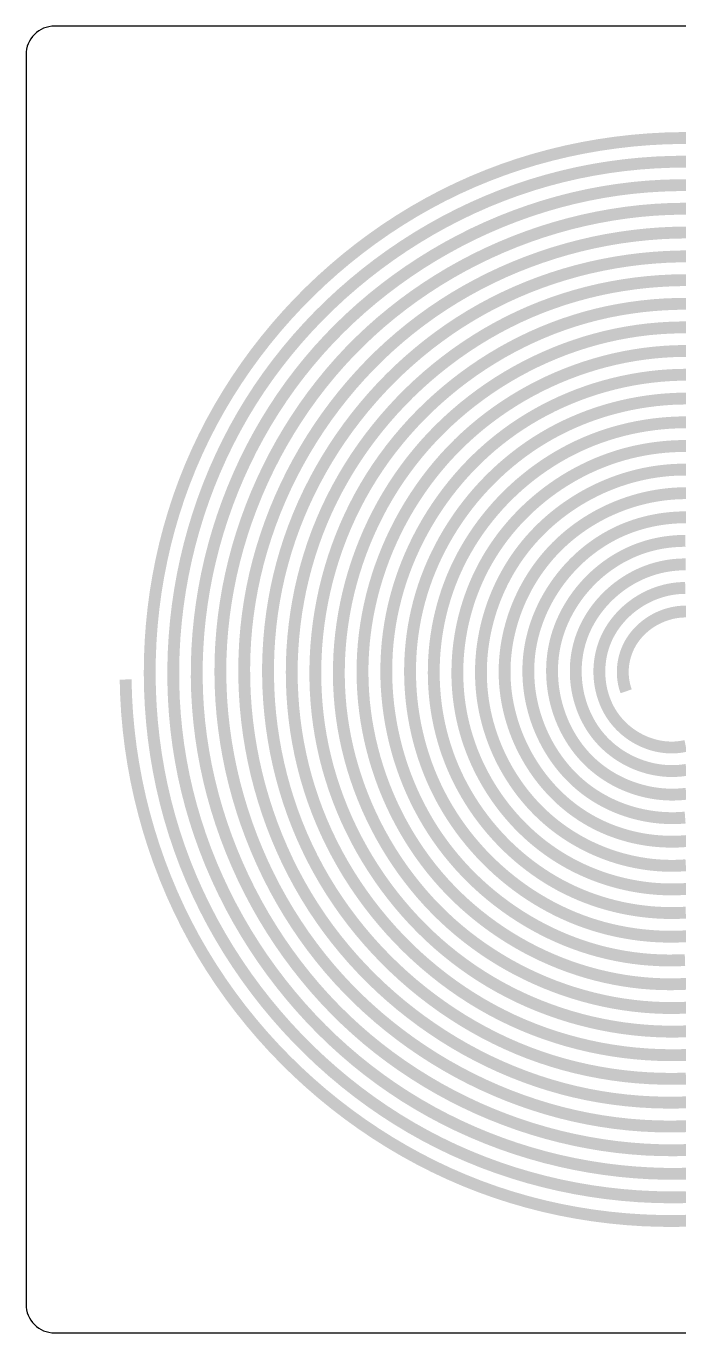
# Model space of a CAD drawing. Header units: inches. Extents: x 22.63 to 24.18, y 16.06 to 16.61.
# Drawn here: x 23.629 to 23.904, y 16.06 to 16.611 of the extents above; entities that cross this region are included whole.
import ezdxf

# ---------------------------------------------------------------- set-up
doc = ezdxf.new("R2010")
doc.units = ezdxf.units.IN
doc.header["$MEASUREMENT"] = 0

msp = doc.modelspace()

# ---------------------------------------------------------------- linework, layer by layer
msp.add_lwpolyline([(23.64059, 16.05981), (24.16759, 16.05981, 0.414214), (24.17959, 16.07181), (24.17959, 16.59881, 0.414214), (24.16759, 16.61081), (23.64059, 16.61081, 0.414214), (23.62859, 16.59881), (23.62859, 16.07181, 0.414214)], format="xyb", close=True)
at = {"const_width": 0.005}
for points in [[(23.91243, 16.56359), (23.90541, 16.56363), (23.89841, 16.56347), (23.89141, 16.56309), (23.88443, 16.56251), (23.87747, 16.56171), (23.87055, 16.56071), (23.86366, 16.5595), (23.85681, 16.55808), (23.85002, 16.55645), (23.84328, 16.55462), (23.8366, 16.55258), (23.83, 16.55033), (23.82347, 16.54787), (23.81702, 16.54521), (23.81067, 16.54235), (23.80441, 16.53929), (23.79826, 16.53603), (23.79221, 16.53259), (23.78628, 16.52896), (23.78046, 16.52516), (23.77476, 16.52117), (23.76919, 16.51702), (23.76375, 16.51271), (23.75844, 16.50823), (23.75327, 16.5036), (23.74824, 16.49882), (23.74336, 16.49389), (23.73864, 16.48882), (23.73407, 16.48361), (23.72966, 16.47827), (23.72541, 16.4728), (23.72134, 16.46721), (23.71744, 16.46149), (23.71372, 16.45567), (23.71018, 16.44973), (23.70683, 16.4437), (23.70368, 16.43756), (23.70072, 16.43132), (23.69796, 16.425), (23.6954, 16.41859), (23.69305, 16.41212), (23.69091, 16.40557), (23.68897, 16.39897), (23.68723, 16.39231), (23.68571, 16.3856), (23.68438, 16.37886), (23.68326, 16.37208), (23.68235, 16.36527), (23.68164, 16.35843), (23.68114, 16.35159), (23.68085, 16.34473), (23.68076, 16.33787), (23.68087, 16.33101), (23.68119, 16.32417), (23.68172, 16.31733), (23.68245, 16.31053), (23.68339, 16.30375), (23.68454, 16.297), (23.68589, 16.2903), (23.68745, 16.28365), (23.68921, 16.27705), (23.69118, 16.27051), (23.69336, 16.26404), (23.69574, 16.25764), (23.69832, 16.25133), (23.7011, 16.24511), (23.70407, 16.23898), (23.70722, 16.23294), (23.71056, 16.22701), (23.71407, 16.22119), (23.71776, 16.21548), (23.72162, 16.20988), (23.72565, 16.2044), (23.72983, 16.19905), (23.73418, 16.19383), (23.73867, 16.18874), (23.74332, 16.1838), (23.74811, 16.17899), (23.75304, 16.17434), (23.7581, 16.16984), (23.7633, 16.16549), (23.76862, 16.16131), (23.77406, 16.1573), (23.77963, 16.15346), (23.78531, 16.14979), (23.7911, 16.14631), (23.79699, 16.14301), (23.80299, 16.1399), (23.80907, 16.13698), (23.81524, 16.13427), (23.82149, 16.13174), (23.82782, 16.12942), (23.8342, 16.12729), (23.84065, 16.12536), (23.84715, 16.12363), (23.8537, 16.12209), (23.86029, 16.12076), (23.86692, 16.11962), (23.87357, 16.11868), (23.88025, 16.11795), (23.88694, 16.11741), (23.89364, 16.11708), (23.90035, 16.11694), (23.90705, 16.11701)], [(23.90784, 16.55367), (23.90114, 16.5536), (23.89444, 16.55333), (23.88776, 16.55286), (23.8811, 16.55218), (23.87447, 16.5513), (23.86787, 16.55021), (23.86131, 16.54892), (23.8548, 16.54742), (23.84834, 16.54572), (23.84194, 16.54382), (23.83561, 16.54171), (23.82935, 16.5394), (23.82317, 16.53691), (23.81708, 16.53422), (23.81107, 16.53135), (23.80516, 16.5283), (23.79934, 16.52507), (23.79362, 16.52167), (23.78801, 16.51809), (23.78252, 16.51436), (23.77714, 16.51046), (23.77188, 16.5064), (23.76675, 16.50219), (23.76174, 16.49783), (23.75688, 16.49332), (23.75215, 16.48867), (23.74758, 16.48388), (23.74315, 16.47896), (23.73887, 16.4739), (23.73476, 16.46872), (23.73081, 16.46342), (23.72703, 16.458), (23.72342, 16.45246), (23.72, 16.44681), (23.71676, 16.44106), (23.7137, 16.43522), (23.71083, 16.42928), (23.70815, 16.42326), (23.70565, 16.41717), (23.70335, 16.411), (23.70123, 16.40477), (23.69931, 16.39847), (23.69757, 16.39213), (23.69603, 16.38574), (23.69468, 16.3793), (23.69353, 16.37284), (23.69257, 16.36634), (23.69181, 16.35982), (23.69124, 16.35328), (23.69087, 16.34674), (23.6907, 16.34019), (23.69073, 16.33364), (23.69095, 16.32709), (23.69138, 16.32056), (23.69201, 16.31405), (23.69284, 16.30757), (23.69388, 16.30112), (23.69511, 16.2947), (23.69656, 16.28833), (23.6982, 16.28201), (23.70004, 16.27576), (23.70207, 16.26957), (23.70429, 16.26344), (23.7067, 16.25739), (23.7093, 16.25142), (23.71207, 16.24553), (23.71501, 16.23974), (23.71813, 16.23403), (23.72142, 16.22842), (23.72488, 16.22292), (23.72849, 16.21752), (23.73227, 16.21224), (23.7362, 16.20708), (23.74028, 16.20204), (23.74451, 16.19713), (23.74888, 16.19235), (23.7534, 16.1877), (23.75805, 16.1832), (23.76283, 16.17885), (23.76775, 16.17465), (23.77279, 16.17061), (23.77796, 16.16673), (23.78325, 16.16302), (23.78864, 16.15948), (23.79415, 16.15612), (23.79975, 16.15293), (23.80545, 16.14992), (23.81123, 16.14709), (23.8171, 16.14444), (23.82304, 16.14197), (23.82905, 16.13968), (23.83513, 16.13757), (23.84126, 16.13566), (23.84745, 16.13392), (23.85368, 16.13237), (23.85996, 16.13102), (23.86627, 16.12985), (23.87261, 16.12887), (23.87897, 16.12808), (23.88535, 16.12749), (23.89174, 16.12709), (23.89814, 16.12688), (23.90453, 16.12687), (23.91092, 16.12706)], [(23.91005, 16.54373), (23.90366, 16.54374), (23.89727, 16.54355), (23.89089, 16.54317), (23.88452, 16.54258), (23.87819, 16.54179), (23.87188, 16.5408), (23.86561, 16.53961), (23.85939, 16.53823), (23.85322, 16.53665), (23.8471, 16.53488), (23.84104, 16.53292), (23.83505, 16.53078), (23.82913, 16.52847), (23.82328, 16.52597), (23.81751, 16.5233), (23.81183, 16.52045), (23.80624, 16.51744), (23.80074, 16.51427), (23.79535, 16.51093), (23.79005, 16.50744), (23.78487, 16.50378), (23.77981, 16.49998), (23.77486, 16.49603), (23.77004, 16.49193), (23.76535, 16.48768), (23.76079, 16.4833), (23.75638, 16.47878), (23.75211, 16.47413), (23.74799, 16.46934), (23.74402, 16.46443), (23.74022, 16.4594), (23.73658, 16.45425), (23.73311, 16.449), (23.7298, 16.44364), (23.72666, 16.43818), (23.72369, 16.43264), (23.7209, 16.427), (23.71828, 16.42129), (23.71583, 16.4155), (23.71356, 16.40965), (23.71147, 16.40373), (23.70955, 16.39775), (23.70782, 16.39172), (23.70627, 16.38565), (23.7049, 16.37953), (23.70372, 16.37338), (23.70273, 16.3672), (23.70192, 16.36099), (23.7013, 16.35477), (23.70088, 16.34853), (23.70064, 16.34229), (23.70061, 16.33605), (23.70076, 16.32981), (23.70112, 16.32358), (23.70167, 16.31737), (23.70242, 16.31118), (23.70337, 16.30502), (23.7045, 16.2989), (23.70583, 16.29282), (23.70734, 16.28679), (23.70903, 16.28081), (23.71091, 16.27489), (23.71296, 16.26903), (23.71519, 16.26323), (23.71759, 16.25751), (23.72016, 16.25186), (23.7229, 16.2463), (23.7258, 16.24082), (23.72886, 16.23543), (23.73209, 16.23015), (23.73546, 16.22496), (23.739, 16.21988), (23.74268, 16.21492), (23.74651, 16.21007), (23.75048, 16.20534), (23.7546, 16.20075), (23.75886, 16.19628), (23.76325, 16.19195), (23.76778, 16.18777), (23.77243, 16.18373), (23.77721, 16.17985), (23.78211, 16.17612), (23.78711, 16.17255), (23.79223, 16.16914), (23.79744, 16.16589), (23.80274, 16.16279), (23.80814, 16.15987), (23.81362, 16.15711), (23.81918, 16.15451), (23.82481, 16.15209), (23.83051, 16.14984), (23.83627, 16.14775), (23.84209, 16.14585), (23.84796, 16.14412), (23.85388, 16.14257), (23.85984, 16.1412), (23.86583, 16.14001), (23.87186, 16.139), (23.8779, 16.13818), (23.88397, 16.13755), (23.89005, 16.1371), (23.89614, 16.13685), (23.90223, 16.13679), (23.90832, 16.13692)], [(23.91205, 16.53377), (23.90596, 16.53383), (23.89987, 16.53369), (23.89379, 16.53337), (23.88773, 16.53285), (23.88169, 16.53214), (23.87569, 16.53124), (23.86971, 16.53016), (23.86378, 16.5289), (23.85788, 16.52746), (23.85204, 16.52584), (23.84625, 16.52405), (23.84052, 16.52208), (23.83485, 16.51994), (23.82925, 16.51764), (23.82373, 16.51517), (23.81828, 16.51254), (23.81292, 16.50974), (23.80765, 16.50679), (23.80247, 16.50368), (23.7974, 16.50041), (23.79242, 16.497), (23.78756, 16.49343), (23.78282, 16.48972), (23.77819, 16.48587), (23.77369, 16.48187), (23.76932, 16.47773), (23.76508, 16.47346), (23.76099, 16.46906), (23.75704, 16.46454), (23.75324, 16.45989), (23.74958, 16.45514), (23.74607, 16.45027), (23.74272, 16.4453), (23.73952, 16.44024), (23.73647, 16.43508), (23.73358, 16.42984), (23.73086, 16.42451), (23.72829, 16.4191), (23.72589, 16.41363), (23.72366, 16.40808), (23.72159, 16.40248), (23.71969, 16.39682), (23.71797, 16.39111), (23.71642, 16.38535), (23.71505, 16.37955), (23.71386, 16.37371), (23.71285, 16.36784), (23.71202, 16.36195), (23.71138, 16.35604), (23.71092, 16.35011), (23.71065, 16.34417), (23.71058, 16.33823), (23.71069, 16.3323), (23.71098, 16.32638), (23.71146, 16.32047), (23.71213, 16.31458), (23.71297, 16.30872), (23.71399, 16.30289), (23.71518, 16.29709), (23.71655, 16.29134), (23.7181, 16.28563), (23.71981, 16.27997), (23.72169, 16.27437), (23.72374, 16.26883), (23.72595, 16.26336), (23.72832, 16.25796), (23.73085, 16.25264), (23.73354, 16.2474), (23.73639, 16.24224), (23.73939, 16.23718), (23.74255, 16.23222), (23.74585, 16.22735), (23.7493, 16.2226), (23.7529, 16.21796), (23.75664, 16.21343), (23.76052, 16.20903), (23.76454, 16.20476), (23.76869, 16.20062), (23.77296, 16.19662), (23.77735, 16.19275), (23.78186, 16.18902), (23.78648, 16.18543), (23.7912, 16.18198), (23.79602, 16.17869), (23.80094, 16.17553), (23.80595, 16.17253), (23.81104, 16.16969), (23.81622, 16.16699), (23.82147, 16.16446), (23.82679, 16.16209), (23.83217, 16.15987), (23.83762, 16.15783), (23.84313, 16.15595), (23.84868, 16.15423), (23.85428, 16.15269), (23.85993, 16.15133), (23.86561, 16.15014), (23.87132, 16.14913), (23.87706, 16.1483), (23.88282, 16.14765), (23.88859, 16.14719), (23.89438, 16.14691), (23.90016, 16.14681), (23.90594, 16.1469), (23.91171, 16.14716)], [(23.90803, 16.5238), (23.90225, 16.52372), (23.89648, 16.52346), (23.89072, 16.52302), (23.88498, 16.5224), (23.87926, 16.52162), (23.87358, 16.52066), (23.86792, 16.51953), (23.86231, 16.51823), (23.85674, 16.51676), (23.85121, 16.51513), (23.84575, 16.51333), (23.84034, 16.51137), (23.83499, 16.50926), (23.82972, 16.50698), (23.82452, 16.50454), (23.8194, 16.50195), (23.81437, 16.49921), (23.80942, 16.49631), (23.80457, 16.49326), (23.79982, 16.49006), (23.79518, 16.48671), (23.79064, 16.48322), (23.78623, 16.47959), (23.78193, 16.47583), (23.77775, 16.47193), (23.77371, 16.46791), (23.76979, 16.46377), (23.766, 16.45951), (23.76234, 16.45514), (23.75882, 16.45067), (23.75543, 16.44609), (23.75219, 16.44141), (23.74909, 16.43664), (23.74614, 16.43178), (23.74333, 16.42684), (23.74067, 16.42182), (23.73817, 16.41672), (23.73583, 16.41156), (23.73364, 16.40633), (23.73162, 16.40103), (23.72976, 16.39568), (23.72806, 16.39028), (23.72653, 16.38484), (23.72518, 16.37935), (23.724, 16.37382), (23.723, 16.36826), (23.72217, 16.36267), (23.72152, 16.35707), (23.72105, 16.35145), (23.72076, 16.34583), (23.72064, 16.3402), (23.72069, 16.33457), (23.72092, 16.32895), (23.72131, 16.32334), (23.72188, 16.31774), (23.72261, 16.31217), (23.72351, 16.30663), (23.72457, 16.30112), (23.7258, 16.29564), (23.72719, 16.29021), (23.72875, 16.28482), (23.73046, 16.27949), (23.73233, 16.27421), (23.73436, 16.269), (23.73655, 16.26386), (23.73889, 16.25878), (23.74139, 16.25379), (23.74404, 16.24887), (23.74684, 16.24405), (23.74979, 16.23931), (23.75289, 16.23468), (23.75613, 16.23015), (23.75951, 16.22573), (23.76303, 16.22142), (23.76667, 16.21722), (23.77045, 16.21314), (23.77434, 16.20918), (23.77835, 16.20534), (23.78247, 16.20163), (23.7867, 16.19804), (23.79104, 16.19459), (23.79548, 16.19126), (23.80001, 16.18808), (23.80463, 16.18503), (23.80934, 16.18212), (23.81413, 16.17936), (23.819, 16.17675), (23.82394, 16.17428), (23.82895, 16.17197), (23.83403, 16.16982), (23.83917, 16.16782), (23.84436, 16.16598), (23.84961, 16.16431), (23.85491, 16.1628), (23.86024, 16.16147), (23.86562, 16.1603), (23.87102, 16.15931), (23.87645, 16.15849), (23.8819, 16.15784), (23.88737, 16.15735), (23.89284, 16.15704), (23.89831, 16.15689), (23.90379, 16.15691), (23.90926, 16.1571)], [(23.90987, 16.51372), (23.9044, 16.5137), (23.89893, 16.51351), (23.89347, 16.51316), (23.88802, 16.51265), (23.8826, 16.51197), (23.8772, 16.51113), (23.87183, 16.51013), (23.86649, 16.50897), (23.8612, 16.50765), (23.85595, 16.50617), (23.85076, 16.50454), (23.84562, 16.50275), (23.84053, 16.5008), (23.83552, 16.4987), (23.83057, 16.49644), (23.8257, 16.49404), (23.82091, 16.49148), (23.81621, 16.48877), (23.8116, 16.48591), (23.80708, 16.48291), (23.80267, 16.47978), (23.79835, 16.47651), (23.79415, 16.47311), (23.79005, 16.46958), (23.78606, 16.46594), (23.78218, 16.46217), (23.77843, 16.45829), (23.77479, 16.45431), (23.77127, 16.45021), (23.76789, 16.44602), (23.76463, 16.44173), (23.7615, 16.43734), (23.75851, 16.43286), (23.75565, 16.4283), (23.75294, 16.42366), (23.75037, 16.41894), (23.74795, 16.41415), (23.74567, 16.40929), (23.74355, 16.40436), (23.74159, 16.39938), (23.73978, 16.39433), (23.73814, 16.38924), (23.73666, 16.38409), (23.73534, 16.37891), (23.73419, 16.37369), (23.73321, 16.36844), (23.73238, 16.36317), (23.73172, 16.35787), (23.73123, 16.35256), (23.73089, 16.34724), (23.73072, 16.34192), (23.73071, 16.33659), (23.73086, 16.33127), (23.73116, 16.32596), (23.73163, 16.32066), (23.73225, 16.31539), (23.73304, 16.31013), (23.73397, 16.30491), (23.73507, 16.29972), (23.73632, 16.29457), (23.73773, 16.28946), (23.73929, 16.2844), (23.741, 16.27939), (23.74287, 16.27445), (23.74489, 16.26956), (23.74707, 16.26475), (23.74939, 16.26), (23.75186, 16.25534), (23.75448, 16.25076), (23.75724, 16.24627), (23.76013, 16.24188), (23.76316, 16.23757), (23.76632, 16.23336), (23.7696, 16.22926), (23.773, 16.22525), (23.77653, 16.22135), (23.78016, 16.21757), (23.78391, 16.21389), (23.78776, 16.21033), (23.79171, 16.20689), (23.79577, 16.20357), (23.79992, 16.20038), (23.80416, 16.19731), (23.80849, 16.19438), (23.8129, 16.19158), (23.8174, 16.18892), (23.82197, 16.1864), (23.82661, 16.18402), (23.83132, 16.18179), (23.8361, 16.17971), (23.84094, 16.17778), (23.84584, 16.17601), (23.85078, 16.1744), (23.85577, 16.17294), (23.8608, 16.17165), (23.86587, 16.17051), (23.87096, 16.16953), (23.87608, 16.1687), (23.88122, 16.16803), (23.88638, 16.16752), (23.89154, 16.16717), (23.89671, 16.16697), (23.90189, 16.16692), (23.90706, 16.16703)], [(23.91148, 16.50365), (23.9063, 16.5037), (23.90113, 16.50359), (23.89597, 16.50332), (23.89082, 16.5029), (23.8857, 16.50233), (23.88059, 16.5016), (23.87551, 16.50072), (23.87046, 16.49969), (23.86545, 16.4985), (23.86049, 16.49716), (23.85557, 16.49567), (23.8507, 16.49402), (23.84589, 16.49223), (23.84113, 16.49028), (23.83645, 16.48818), (23.83184, 16.48594), (23.82731, 16.48355), (23.82285, 16.48103), (23.81848, 16.47837), (23.8142, 16.47558), (23.81, 16.47267), (23.8059, 16.46962), (23.80189, 16.46646), (23.79798, 16.46318), (23.79417, 16.45978), (23.79047, 16.45628), (23.78688, 16.45266), (23.7834, 16.44894), (23.78004, 16.44513), (23.77679, 16.44121), (23.77366, 16.4372), (23.77066, 16.4331), (23.76779, 16.42892), (23.76505, 16.42465), (23.76245, 16.4203), (23.75998, 16.41587), (23.75765, 16.41137), (23.75547, 16.40681), (23.75344, 16.40217), (23.75155, 16.39748), (23.74982, 16.39274), (23.74824, 16.38794), (23.74681, 16.38311), (23.74553, 16.37823), (23.74439, 16.37332), (23.74342, 16.36838), (23.74259, 16.36342), (23.74191, 16.35843), (23.74138, 16.35343), (23.741, 16.34842), (23.74077, 16.3434), (23.7407, 16.33838), (23.74077, 16.33336), (23.741, 16.32835), (23.74137, 16.32335), (23.7419, 16.31837), (23.74257, 16.31342), (23.7434, 16.30848), (23.74438, 16.30358), (23.74551, 16.29872), (23.74679, 16.29389), (23.74822, 16.28911), (23.7498, 16.28438), (23.75153, 16.2797), (23.7534, 16.27509), (23.75542, 16.27054), (23.75758, 16.26606), (23.75987, 16.26166), (23.7623, 16.25732), (23.76485, 16.25307), (23.76754, 16.24889), (23.77035, 16.24481), (23.77327, 16.24081), (23.77632, 16.2369), (23.77948, 16.23309), (23.78275, 16.22937), (23.78613, 16.22576), (23.78961, 16.22225), (23.79319, 16.21885), (23.79688, 16.21557), (23.80066, 16.2124), (23.80453, 16.20934), (23.80849, 16.20641), (23.81253, 16.20361), (23.81666, 16.20093), (23.82087, 16.19839), (23.82515, 16.19598), (23.82951, 16.19371), (23.83393, 16.19158), (23.83842, 16.18959), (23.84296, 16.18775), (23.84755, 16.18605), (23.85219, 16.1845), (23.85688, 16.18308), (23.8616, 16.18182), (23.86635, 16.18069), (23.87114, 16.17971), (23.87595, 16.17888), (23.88078, 16.17819), (23.88563, 16.17765), (23.89048, 16.17725), (23.89535, 16.177), (23.90022, 16.17689), (23.90508, 16.17693), (23.90994, 16.17712)], [(23.90797, 16.49372), (23.90311, 16.49368), (23.89825, 16.49349), (23.89341, 16.49316), (23.88858, 16.49267), (23.88377, 16.49204), (23.87898, 16.49126), (23.87422, 16.49034), (23.8695, 16.48926), (23.86482, 16.48804), (23.86018, 16.48666), (23.85559, 16.48515), (23.85106, 16.48349), (23.84658, 16.48169), (23.84216, 16.47975), (23.83781, 16.47768), (23.83353, 16.47548), (23.82931, 16.47315), (23.82517, 16.47069), (23.82111, 16.46812), (23.81713, 16.46542), (23.81324, 16.46261), (23.80943, 16.45968), (23.80572, 16.45664), (23.8021, 16.45349), (23.79858, 16.45024), (23.79516, 16.44689), (23.79184, 16.44343), (23.78864, 16.43988), (23.78555, 16.43624), (23.78257, 16.4325), (23.77971, 16.42868), (23.77698, 16.42477), (23.77437, 16.42078), (23.77189, 16.41671), (23.76954, 16.41256), (23.76733, 16.40835), (23.76526, 16.40408), (23.76331, 16.39974), (23.76151, 16.39535), (23.75984, 16.39091), (23.75831, 16.38642), (23.75692, 16.38189), (23.75566, 16.37732), (23.75454, 16.37272), (23.75357, 16.36809), (23.75273, 16.36343), (23.75203, 16.35876), (23.75148, 16.35407), (23.75106, 16.34936), (23.75079, 16.34465), (23.75066, 16.33994), (23.75067, 16.33523), (23.75083, 16.33052), (23.75113, 16.32583), (23.75157, 16.32115), (23.75216, 16.31649), (23.7529, 16.31185), (23.75378, 16.30724), (23.75481, 16.30266), (23.75598, 16.29812), (23.7573, 16.29363), (23.75875, 16.28918), (23.76034, 16.28479), (23.76206, 16.28044), (23.76391, 16.27615), (23.7659, 16.27193), (23.768, 16.26777), (23.77024, 16.26367), (23.77259, 16.25965), (23.77506, 16.2557), (23.77765, 16.25183), (23.78035, 16.24804), (23.78316, 16.24434), (23.78608, 16.24072), (23.7891, 16.2372), (23.79223, 16.23377), (23.79546, 16.23045), (23.79878, 16.22722), (23.8022, 16.2241), (23.80572, 16.22109), (23.80932, 16.2182), (23.81301, 16.21542), (23.81679, 16.21276), (23.82065, 16.21022), (23.82458, 16.20781), (23.82858, 16.20553), (23.83265, 16.20337), (23.83678, 16.20134), (23.84096, 16.19944), (23.84521, 16.19767), (23.8495, 16.19604), (23.85383, 16.19453), (23.85821, 16.19315), (23.86262, 16.19191), (23.86707, 16.1908), (23.87155, 16.18983), (23.87605, 16.18899), (23.88057, 16.18828), (23.8851, 16.18772), (23.88965, 16.18729), (23.8942, 16.187), (23.89876, 16.18685), (23.90332, 16.18684), (23.90787, 16.18696)], [(23.90943, 16.48377), (23.90487, 16.48378), (23.90032, 16.48365), (23.89577, 16.48338), (23.89124, 16.48297), (23.88673, 16.48241), (23.88224, 16.48171), (23.87778, 16.48087), (23.87335, 16.47989), (23.86896, 16.47877), (23.8646, 16.47752), (23.8603, 16.47613), (23.85603, 16.47462), (23.85182, 16.47297), (23.84767, 16.4712), (23.84357, 16.46931), (23.83953, 16.46729), (23.83555, 16.46516), (23.83165, 16.46291), (23.82781, 16.46054), (23.82405, 16.45806), (23.82037, 16.45548), (23.81678, 16.45278), (23.81326, 16.44998), (23.80984, 16.44707), (23.80651, 16.44407), (23.80328, 16.44096), (23.80014, 16.43776), (23.79711, 16.43447), (23.79419, 16.43108), (23.79138, 16.4276), (23.78868, 16.42404), (23.7861, 16.4204), (23.78363, 16.41668), (23.78129, 16.41289), (23.77906, 16.40903), (23.77696, 16.4051), (23.77498, 16.40112), (23.77312, 16.39708), (23.77139, 16.39299), (23.76978, 16.38885), (23.7683, 16.38467), (23.76694, 16.38044), (23.76571, 16.37618), (23.76461, 16.37189), (23.76364, 16.36757), (23.76281, 16.36323), (23.7621, 16.35886), (23.76153, 16.35448), (23.76109, 16.35009), (23.76078, 16.34569), (23.76062, 16.34128), (23.76058, 16.33688), (23.76069, 16.33248), (23.76094, 16.32808), (23.76132, 16.3237), (23.76185, 16.31934), (23.76251, 16.315), (23.76331, 16.31069), (23.76424, 16.30641), (23.7653, 16.30216), (23.76649, 16.29795), (23.76781, 16.29378), (23.76925, 16.28965), (23.77082, 16.28557), (23.7725, 16.28154), (23.77431, 16.27757), (23.77623, 16.27366), (23.77827, 16.2698), (23.78042, 16.26602), (23.78268, 16.2623), (23.78505, 16.25865), (23.78753, 16.25508), (23.79012, 16.25159), (23.79281, 16.24819), (23.79559, 16.24486), (23.79848, 16.24163), (23.80147, 16.2385), (23.80455, 16.23546), (23.80772, 16.23252), (23.81099, 16.22969), (23.81434, 16.22696), (23.81777, 16.22435), (23.82128, 16.22184), (23.82486, 16.21945), (23.82851, 16.21717), (23.83222, 16.215), (23.836, 16.21295), (23.83984, 16.21101), (23.84373, 16.2092), (23.84767, 16.2075), (23.85166, 16.20592), (23.85569, 16.20446), (23.85976, 16.20313), (23.86387, 16.20192), (23.868, 16.20083), (23.87217, 16.19987), (23.87636, 16.19903), (23.88057, 16.19833), (23.88479, 16.19776), (23.88903, 16.19731), (23.89328, 16.197), (23.89753, 16.19682), (23.90178, 16.19677), (23.90603, 16.19687), (23.91027, 16.19709)], [(23.91066, 16.4738), (23.90641, 16.47384), (23.90216, 16.47375), (23.89792, 16.47352), (23.89369, 16.47316), (23.88948, 16.47267), (23.88529, 16.47205), (23.88112, 16.4713), (23.87699, 16.47042), (23.87288, 16.46942), (23.86881, 16.46829), (23.86477, 16.46704), (23.86078, 16.46567), (23.85684, 16.46418), (23.85294, 16.46258), (23.84909, 16.46086), (23.84531, 16.45903), (23.84158, 16.45709), (23.83791, 16.45503), (23.83431, 16.45287), (23.83078, 16.4506), (23.82732, 16.44823), (23.82394, 16.44575), (23.82064, 16.44318), (23.81743, 16.4405), (23.8143, 16.43772), (23.81127, 16.43485), (23.80833, 16.43189), (23.80548, 16.42883), (23.80274, 16.42569), (23.8001, 16.42247), (23.79757, 16.41918), (23.79514, 16.4158), (23.79281, 16.41236), (23.79059, 16.40885), (23.78848, 16.40528), (23.78648, 16.40164), (23.78459, 16.39795), (23.78282, 16.39421), (23.78115, 16.39042), (23.77961, 16.38658), (23.77818, 16.3827), (23.77687, 16.37879), (23.77567, 16.37483), (23.7746, 16.37085), (23.77366, 16.36684), (23.77283, 16.36281), (23.77213, 16.35875), (23.77156, 16.35468), (23.77111, 16.3506), (23.7708, 16.3465), (23.77061, 16.3424), (23.77056, 16.3383), (23.77064, 16.33421), (23.77084, 16.33012), (23.77117, 16.32605), (23.77163, 16.32199), (23.77221, 16.31794), (23.77292, 16.31392), (23.77374, 16.30993), (23.77469, 16.30597), (23.77575, 16.30203), (23.77693, 16.29814), (23.77823, 16.29428), (23.77963, 16.29047), (23.78116, 16.2867), (23.78279, 16.28299), (23.78453, 16.27933), (23.78639, 16.27572), (23.78835, 16.27218), (23.79041, 16.2687), (23.79258, 16.26529), (23.79485, 16.26195), (23.79722, 16.25868), (23.79969, 16.25549), (23.80226, 16.25238), (23.80493, 16.24936), (23.80769, 16.24643), (23.81053, 16.24359), (23.81346, 16.24085), (23.81648, 16.23819), (23.81957, 16.23564), (23.82273, 16.23318), (23.82597, 16.23082), (23.82928, 16.22856), (23.83265, 16.2264), (23.83608, 16.22435), (23.83956, 16.2224), (23.84311, 16.22056), (23.8467, 16.21883), (23.85034, 16.21721), (23.85403, 16.21569), (23.85776, 16.21429), (23.86152, 16.21301), (23.86532, 16.21184), (23.86915, 16.21079), (23.87301, 16.20986), (23.87689, 16.20905), (23.88079, 16.20836), (23.88471, 16.20779), (23.88864, 16.20735), (23.89258, 16.20704), (23.89653, 16.20685), (23.90047, 16.20679), (23.90441, 16.20685), (23.90835, 16.20703)], [(23.90772, 16.46383), (23.90378, 16.46377), (23.89984, 16.46359), (23.89592, 16.46329), (23.89201, 16.46286), (23.88811, 16.46233), (23.88424, 16.46167), (23.88039, 16.4609), (23.87657, 16.46001), (23.87278, 16.45901), (23.86902, 16.4579), (23.8653, 16.45667), (23.86162, 16.45534), (23.85799, 16.45389), (23.85441, 16.45234), (23.85087, 16.45068), (23.8474, 16.44892), (23.84398, 16.44705), (23.84062, 16.44508), (23.83733, 16.44301), (23.8341, 16.44084), (23.83095, 16.43856), (23.82788, 16.43619), (23.82488, 16.43373), (23.82197, 16.43117), (23.81915, 16.42853), (23.8164, 16.4258), (23.81375, 16.423), (23.81118, 16.42011), (23.80871, 16.41715), (23.80633, 16.41412), (23.80404, 16.41101), (23.80185, 16.40785), (23.79975, 16.40462), (23.79776, 16.40133), (23.79587, 16.39799), (23.79407, 16.39459), (23.79239, 16.39114), (23.79081, 16.38765), (23.78933, 16.38411), (23.78797, 16.38054), (23.78671, 16.37692), (23.78557, 16.37328), (23.78455, 16.3696), (23.78364, 16.36589), (23.78284, 16.36217), (23.78217, 16.35842), (23.78162, 16.35465), (23.78118, 16.35087), (23.78087, 16.34708), (23.78068, 16.34329), (23.7806, 16.3395), (23.78064, 16.33571), (23.78079, 16.33193), (23.78107, 16.32816), (23.78145, 16.32439), (23.78195, 16.32065), (23.78256, 16.31692), (23.78328, 16.31321), (23.78411, 16.30954), (23.78505, 16.30589), (23.78609, 16.30227), (23.78725, 16.29869), (23.78851, 16.29515), (23.78988, 16.29165), (23.79135, 16.2882), (23.79293, 16.2848), (23.79461, 16.28145), (23.79639, 16.27815), (23.79827, 16.27492), (23.80025, 16.27175), (23.80233, 16.26865), (23.8045, 16.26562), (23.80677, 16.26266), (23.80913, 16.25978), (23.81157, 16.25697), (23.8141, 16.25425), (23.81671, 16.2516), (23.81939, 16.24904), (23.82215, 16.24656), (23.82498, 16.24417), (23.82789, 16.24186), (23.83085, 16.23965), (23.83388, 16.23752), (23.83697, 16.23549), (23.84012, 16.23356), (23.84332, 16.23172), (23.84657, 16.22998), (23.84987, 16.22834), (23.85321, 16.22681), (23.8566, 16.22537), (23.86003, 16.22405), (23.86349, 16.22283), (23.86699, 16.22172), (23.87051, 16.22072), (23.87407, 16.21984), (23.87765, 16.21907), (23.88124, 16.21841), (23.88486, 16.21787), (23.88848, 16.21744), (23.89211, 16.21713), (23.89575, 16.21693), (23.89939, 16.21684), (23.90302, 16.21686), (23.90666, 16.21699)], [(23.9088, 16.45378), (23.90516, 16.45376), (23.90153, 16.45363), (23.89791, 16.45339), (23.89429, 16.45304), (23.8907, 16.45258), (23.88712, 16.45202), (23.88356, 16.45135), (23.88002, 16.45057), (23.87652, 16.44969), (23.87304, 16.44871), (23.8696, 16.44762), (23.8662, 16.44643), (23.86283, 16.44513), (23.85952, 16.44373), (23.85625, 16.44224), (23.85303, 16.44064), (23.84986, 16.43894), (23.84676, 16.43714), (23.84371, 16.43525), (23.84073, 16.43326), (23.83782, 16.43119), (23.83498, 16.42902), (23.83221, 16.42677), (23.8295, 16.42444), (23.82688, 16.42203), (23.82433, 16.41954), (23.82186, 16.41698), (23.81946, 16.41435), (23.81715, 16.41165), (23.81493, 16.40888), (23.81279, 16.40605), (23.81073, 16.40315), (23.80877, 16.4002), (23.8069, 16.3972), (23.80512, 16.39414), (23.80344, 16.39103), (23.80185, 16.38788), (23.80036, 16.38468), (23.79898, 16.38144), (23.79769, 16.37816), (23.79651, 16.37484), (23.79544, 16.3715), (23.79447, 16.36812), (23.79362, 16.36471), (23.79287, 16.36129), (23.79223, 16.35785), (23.7917, 16.35439), (23.79128, 16.35092), (23.79096, 16.34744), (23.79075, 16.34395), (23.79065, 16.34047), (23.79065, 16.33698), (23.79075, 16.3335), (23.79096, 16.33003), (23.79127, 16.32656), (23.79169, 16.32311), (23.79221, 16.31968), (23.79283, 16.31627), (23.79356, 16.31288), (23.79438, 16.30952), (23.79531, 16.30618), (23.79634, 16.30288), (23.79746, 16.29962), (23.79869, 16.2964), (23.80002, 16.29321), (23.80144, 16.29008), (23.80296, 16.28699), (23.80458, 16.28396), (23.80629, 16.28098), (23.8081, 16.27806), (23.80999, 16.2752), (23.81196, 16.27241), (23.81402, 16.26968), (23.81617, 16.26701), (23.81839, 16.26442), (23.82068, 16.26189), (23.82305, 16.25944), (23.82549, 16.25706), (23.828, 16.25475), (23.83057, 16.25252), (23.83321, 16.25038), (23.8359, 16.24831), (23.83866, 16.24633), (23.84147, 16.24444), (23.84434, 16.24263), (23.84726, 16.24092), (23.85022, 16.23929), (23.85323, 16.23776), (23.85629, 16.23633), (23.85938, 16.23499), (23.86252, 16.23375), (23.86569, 16.23262), (23.86889, 16.23158), (23.87211, 16.23065), (23.87537, 16.22983), (23.87864, 16.2291), (23.88193, 16.22848), (23.88523, 16.22795), (23.88855, 16.22753), (23.89188, 16.22721), (23.89521, 16.22699), (23.89854, 16.22687), (23.90188, 16.22686), (23.90521, 16.22694), (23.90853, 16.22712)], [(23.90965, 16.44374), (23.90631, 16.44376), (23.90298, 16.44368), (23.89966, 16.4435), (23.89635, 16.44322), (23.89305, 16.44284), (23.88976, 16.44236), (23.8865, 16.44178), (23.88326, 16.44111), (23.88004, 16.44033), (23.87685, 16.43946), (23.87369, 16.43849), (23.87057, 16.43743), (23.86748, 16.43626), (23.86444, 16.435), (23.86144, 16.43365), (23.85849, 16.4322), (23.85558, 16.43066), (23.85274, 16.42904), (23.84994, 16.42733), (23.8472, 16.42553), (23.84452, 16.42365), (23.8419, 16.4217), (23.83935, 16.41966), (23.83685, 16.41756), (23.83443, 16.41538), (23.83207, 16.41313), (23.82978, 16.41081), (23.82757, 16.40843), (23.82543, 16.40598), (23.82337, 16.40347), (23.82138, 16.40091), (23.81948, 16.39829), (23.81765, 16.39561), (23.81592, 16.39288), (23.81427, 16.3901), (23.8127, 16.38728), (23.81123, 16.38441), (23.80985, 16.38149), (23.80857, 16.37854), (23.80738, 16.37555), (23.80629, 16.37253), (23.8053, 16.36948), (23.8044, 16.3664), (23.8036, 16.3633), (23.80289, 16.36018), (23.80228, 16.35704), (23.80177, 16.35389), (23.80135, 16.35073), (23.80103, 16.34755), (23.8008, 16.34438), (23.80067, 16.34119), (23.80063, 16.33801), (23.80069, 16.33484), (23.80085, 16.33166), (23.8011, 16.3285), (23.80144, 16.32535), (23.80188, 16.32222), (23.80242, 16.3191), (23.80305, 16.316), (23.80378, 16.31293), (23.8046, 16.30989), (23.80551, 16.30687), (23.80652, 16.30389), (23.80762, 16.30095), (23.80882, 16.29804), (23.8101, 16.29518), (23.81147, 16.29236), (23.81293, 16.28959), (23.81447, 16.28687), (23.81609, 16.2842), (23.81779, 16.28158), (23.81957, 16.27901), (23.82142, 16.27651), (23.82334, 16.27406), (23.82534, 16.27167), (23.82741, 16.26935), (23.82954, 16.26709), (23.83173, 16.26489), (23.83399, 16.26277), (23.83631, 16.26072), (23.83869, 16.25874), (23.84113, 16.25684), (23.84362, 16.25501), (23.84616, 16.25327), (23.84875, 16.2516), (23.8514, 16.25002), (23.85408, 16.24852), (23.85681, 16.24712), (23.85959, 16.2458), (23.8624, 16.24457), (23.86524, 16.24343), (23.86811, 16.24238), (23.87101, 16.24142), (23.87394, 16.24056), (23.87689, 16.23978), (23.87986, 16.23909), (23.88285, 16.2385), (23.88585, 16.23799), (23.88886, 16.23758), (23.89188, 16.23725), (23.8949, 16.23702), (23.89793, 16.23688), (23.90096, 16.23683), (23.90398, 16.23687), (23.907, 16.237)], [(23.90723, 16.43379), (23.90421, 16.43374), (23.90119, 16.43361), (23.89818, 16.43339), (23.89518, 16.43307), (23.89219, 16.43267), (23.88922, 16.43217), (23.88627, 16.43158), (23.88335, 16.4309), (23.88045, 16.43013), (23.87758, 16.42926), (23.87474, 16.42831), (23.87194, 16.42726), (23.86917, 16.42614), (23.86645, 16.42492), (23.86376, 16.42363), (23.86112, 16.42225), (23.85852, 16.4208), (23.85597, 16.41927), (23.85347, 16.41767), (23.85102, 16.41599), (23.84863, 16.41424), (23.84629, 16.41242), (23.84401, 16.41053), (23.84179, 16.40858), (23.83963, 16.40657), (23.83754, 16.40449), (23.83551, 16.40235), (23.83355, 16.40016), (23.83166, 16.3979), (23.82984, 16.3956), (23.82809, 16.39323), (23.82643, 16.39082), (23.82484, 16.38836), (23.82333, 16.38586), (23.8219, 16.3833), (23.82056, 16.38071), (23.8193, 16.37808), (23.81813, 16.37542), (23.81704, 16.37272), (23.81603, 16.36999), (23.81511, 16.36724), (23.81427, 16.36446), (23.81352, 16.36166), (23.81285, 16.35885), (23.81227, 16.35601), (23.81178, 16.35316), (23.81137, 16.35031), (23.81104, 16.34744), (23.81081, 16.34457), (23.81066, 16.34169), (23.8106, 16.33882), (23.81062, 16.33595), (23.81073, 16.33308), (23.81093, 16.33022), (23.81122, 16.32737), (23.8116, 16.32454), (23.81206, 16.32172), (23.81262, 16.31892), (23.81326, 16.31614), (23.81399, 16.31339), (23.8148, 16.31066), (23.8157, 16.30797), (23.81668, 16.3053), (23.81774, 16.30268), (23.81888, 16.30008), (23.8201, 16.29753), (23.82139, 16.29502), (23.82276, 16.29255), (23.8242, 16.29012), (23.82571, 16.28774), (23.82729, 16.28541), (23.82894, 16.28313), (23.83065, 16.2809), (23.83243, 16.27873), (23.83427, 16.27662), (23.83617, 16.27456), (23.83813, 16.27256), (23.84015, 16.27063), (23.84222, 16.26877), (23.84435, 16.26697), (23.84653, 16.26523), (23.84877, 16.26358), (23.85105, 16.26199), (23.85338, 16.26048), (23.85575, 16.25905), (23.85817, 16.25769), (23.86062, 16.25641), (23.86311, 16.25521), (23.86563, 16.25409), (23.86818, 16.25304), (23.87076, 16.25208), (23.87336, 16.25119), (23.87599, 16.25039), (23.87864, 16.24966), (23.88131, 16.24902), (23.88399, 16.24845), (23.88669, 16.24797), (23.88939, 16.24757), (23.8921, 16.24725), (23.89482, 16.24701), (23.89754, 16.24686), (23.90027, 16.24679), (23.90298, 16.2468), (23.9057, 16.2469), (23.90841, 16.24708)], [(23.90792, 16.42383), (23.9052, 16.42381), (23.90249, 16.42372), (23.89978, 16.42354), (23.89709, 16.42327), (23.8944, 16.42292), (23.89173, 16.42249), (23.88908, 16.42197), (23.88645, 16.42136), (23.88385, 16.42068), (23.88127, 16.41992), (23.87871, 16.41908), (23.87619, 16.41816), (23.8737, 16.41716), (23.87124, 16.4161), (23.86882, 16.41495), (23.86644, 16.41374), (23.86409, 16.41246), (23.86179, 16.41111), (23.85953, 16.40969), (23.85732, 16.40821), (23.85516, 16.40666), (23.85304, 16.40505), (23.85098, 16.40338), (23.84897, 16.40165), (23.84702, 16.39986), (23.84513, 16.39801), (23.8433, 16.39611), (23.84153, 16.39416), (23.83982, 16.39215), (23.83818, 16.39009), (23.83661, 16.38798), (23.83511, 16.38583), (23.83368, 16.38363), (23.83232, 16.38139), (23.83103, 16.37911), (23.82981, 16.3768), (23.82867, 16.37445), (23.8276, 16.37208), (23.8266, 16.36967), (23.82568, 16.36724), (23.82483, 16.36478), (23.82406, 16.3623), (23.82336, 16.3598), (23.82274, 16.35729), (23.82219, 16.35476), (23.82173, 16.35221), (23.82134, 16.34966), (23.82102, 16.3471), (23.82079, 16.34454), (23.82063, 16.34197), (23.82056, 16.3394), (23.82056, 16.33683), (23.82065, 16.33427), (23.82081, 16.33172), (23.82106, 16.32917), (23.82138, 16.32664), (23.82179, 16.32412), (23.82227, 16.32162), (23.82284, 16.31914), (23.82347, 16.31668), (23.82419, 16.31424), (23.82497, 16.31183), (23.82583, 16.30945), (23.82675, 16.30709), (23.82775, 16.30477), (23.82882, 16.30248), (23.82995, 16.30023), (23.83115, 16.29801), (23.83241, 16.29584), (23.83374, 16.2937), (23.83513, 16.29161), (23.83657, 16.28956), (23.83808, 16.28756), (23.83965, 16.28562), (23.84127, 16.28372), (23.84295, 16.28187), (23.84469, 16.28008), (23.84648, 16.27835), (23.84832, 16.27668), (23.85021, 16.27507), (23.85215, 16.27352), (23.85413, 16.27204), (23.85615, 16.27062), (23.85822, 16.26927), (23.86032, 16.26799), (23.86246, 16.26677), (23.86464, 16.26561), (23.86684, 16.26453), (23.86908, 16.26351), (23.87134, 16.26256), (23.87362, 16.26168), (23.87593, 16.26087), (23.87826, 16.26013), (23.88061, 16.25947), (23.88298, 16.25887), (23.88536, 16.25835), (23.88775, 16.2579), (23.89015, 16.25752), (23.89255, 16.25721), (23.89496, 16.25699), (23.89738, 16.25683), (23.8998, 16.25676), (23.90221, 16.25675), (23.90462, 16.25683), (23.90702, 16.25698)], [(23.90839, 16.41386), (23.90598, 16.41386), (23.90357, 16.41378), (23.90117, 16.41363), (23.89877, 16.4134), (23.89639, 16.4131), (23.89403, 16.41272), (23.89167, 16.41227), (23.88934, 16.41175), (23.88703, 16.41116), (23.88473, 16.4105), (23.88246, 16.40977), (23.88022, 16.40898), (23.878, 16.40811), (23.87582, 16.40719), (23.87366, 16.4062), (23.87154, 16.40514), (23.86945, 16.40403), (23.8674, 16.40285), (23.86539, 16.40161), (23.86342, 16.40032), (23.8615, 16.39896), (23.85962, 16.39755), (23.85778, 16.39609), (23.856, 16.39457), (23.85426, 16.39299), (23.85258, 16.39137), (23.85095, 16.38969), (23.84938, 16.38796), (23.84787, 16.38619), (23.84642, 16.38438), (23.84502, 16.38252), (23.84369, 16.38063), (23.84241, 16.37869), (23.8412, 16.37672), (23.84004, 16.37472), (23.83895, 16.37268), (23.83793, 16.37062), (23.83696, 16.36853), (23.83606, 16.36641), (23.83523, 16.36427), (23.83446, 16.36211), (23.83376, 16.35992), (23.83313, 16.35772), (23.83256, 16.35551), (23.83206, 16.35328), (23.83163, 16.35104), (23.83127, 16.3488), (23.83098, 16.34654), (23.83076, 16.34428), (23.83061, 16.34202), (23.83054, 16.33976), (23.83054, 16.3375), (23.83061, 16.33524), (23.83075, 16.333), (23.83097, 16.33076), (23.83125, 16.32854), (23.83161, 16.32632), (23.83203, 16.32413), (23.83252, 16.32195), (23.83308, 16.31979), (23.8337, 16.31764), (23.83438, 16.31552), (23.83512, 16.31343), (23.83593, 16.31136), (23.8368, 16.30931), (23.83772, 16.3073), (23.83871, 16.30531), (23.83975, 16.30336), (23.84085, 16.30144), (23.842, 16.29956), (23.8432, 16.29771), (23.84446, 16.2959), (23.84577, 16.29414), (23.84713, 16.29241), (23.84854, 16.29074), (23.84999, 16.2891), (23.85149, 16.28752), (23.85304, 16.28598), (23.85464, 16.28449), (23.85627, 16.28306), (23.85795, 16.28168), (23.85967, 16.28036), (23.86144, 16.2791), (23.86324, 16.27789), (23.86507, 16.27675), (23.86694, 16.27567), (23.86883, 16.27466), (23.87076, 16.2737), (23.87271, 16.27281), (23.87468, 16.27198), (23.87668, 16.27122), (23.8787, 16.27052), (23.88073, 16.26988), (23.88278, 16.2693), (23.88485, 16.26878), (23.88693, 16.26833), (23.88902, 16.26794), (23.89111, 16.26761), (23.89321, 16.26735), (23.89532, 16.26715), (23.89743, 16.26701), (23.89954, 16.26693), (23.90165, 16.26691), (23.90375, 16.26696), (23.90585, 16.26707), (23.90795, 16.26724)], [(23.90865, 16.40369), (23.90654, 16.4037), (23.90444, 16.40365), (23.90234, 16.40355), (23.90024, 16.40337), (23.89816, 16.40314), (23.89609, 16.40285), (23.89403, 16.40249), (23.89199, 16.40207), (23.88996, 16.40159), (23.88795, 16.40104), (23.88597, 16.40044), (23.884, 16.39977), (23.88206, 16.39904), (23.88015, 16.39825), (23.87827, 16.3974), (23.87642, 16.39648), (23.87461, 16.39551), (23.87283, 16.39449), (23.87109, 16.39341), (23.86938, 16.39227), (23.86772, 16.39109), (23.86609, 16.38986), (23.86451, 16.38858), (23.86296, 16.38725), (23.86146, 16.38588), (23.86001, 16.38447), (23.8586, 16.38301), (23.85723, 16.38152), (23.85591, 16.37998), (23.85464, 16.37841), (23.85341, 16.37681), (23.85224, 16.37517), (23.85111, 16.3735), (23.85004, 16.3718), (23.84902, 16.37008), (23.84805, 16.36832), (23.84714, 16.36654), (23.84628, 16.36474), (23.84548, 16.36291), (23.84473, 16.36107), (23.84404, 16.3592), (23.84341, 16.35732), (23.84284, 16.35542), (23.84234, 16.35351), (23.84189, 16.35159), (23.84151, 16.34965), (23.84119, 16.34771), (23.84093, 16.34576), (23.84074, 16.3438), (23.84061, 16.34185), (23.84055, 16.33989), (23.84055, 16.33794), (23.84061, 16.336), (23.84073, 16.33406), (23.84091, 16.33212), (23.84115, 16.3302), (23.84145, 16.32829), (23.8418, 16.32639), (23.84222, 16.3245), (23.84268, 16.32263), (23.84321, 16.32077), (23.84378, 16.31894), (23.84441, 16.31712), (23.84509, 16.31533), (23.84583, 16.31356), (23.84661, 16.31181), (23.84745, 16.31009), (23.84833, 16.3084), (23.84926, 16.30674), (23.85024, 16.30511), (23.85127, 16.30351), (23.85234, 16.30195), (23.85346, 16.30042), (23.85462, 16.29893), (23.85582, 16.29748), (23.85707, 16.29607), (23.85836, 16.2947), (23.85969, 16.29337), (23.86106, 16.2921), (23.86247, 16.29086), (23.86391, 16.28968), (23.86539, 16.28855), (23.86691, 16.28747), (23.86845, 16.28644), (23.87003, 16.28546), (23.87163, 16.28454), (23.87325, 16.28366), (23.8749, 16.28284), (23.87657, 16.28207), (23.87826, 16.28135), (23.87997, 16.28069), (23.8817, 16.28008), (23.88344, 16.27952), (23.8852, 16.27901), (23.88697, 16.27856), (23.88875, 16.27816), (23.89053, 16.27781), (23.89233, 16.27751), (23.89413, 16.27727), (23.89593, 16.27708), (23.89774, 16.27695), (23.89954, 16.27687), (23.90134, 16.27684), (23.90314, 16.27687), (23.90494, 16.27695), (23.90673, 16.27709)], [(23.90685, 16.39377), (23.90505, 16.39374), (23.90325, 16.39366), (23.90146, 16.39352), (23.89968, 16.39333), (23.89791, 16.39309), (23.89615, 16.39279), (23.89441, 16.39243), (23.89268, 16.39203), (23.89096, 16.39156), (23.88927, 16.39104), (23.88759, 16.39047), (23.88594, 16.38984), (23.88432, 16.38916), (23.88272, 16.38843), (23.88115, 16.38765), (23.87961, 16.38683), (23.87809, 16.38596), (23.87661, 16.38504), (23.87516, 16.38408), (23.87374, 16.38308), (23.87235, 16.38203), (23.87099, 16.38095), (23.86967, 16.37983), (23.86839, 16.37867), (23.86714, 16.37747), (23.86594, 16.37624), (23.86477, 16.37498), (23.86363, 16.37368), (23.86254, 16.37236), (23.86149, 16.371), (23.86049, 16.36962), (23.85952, 16.36821), (23.85861, 16.36677), (23.85773, 16.36531), (23.8569, 16.36383), (23.85612, 16.36233), (23.85539, 16.3608), (23.8547, 16.35926), (23.85407, 16.3577), (23.85349, 16.35612), (23.85295, 16.35453), (23.85247, 16.35292), (23.85205, 16.3513), (23.85168, 16.34967), (23.85136, 16.34803), (23.8511, 16.34639), (23.85089, 16.34475), (23.85073, 16.3431), (23.85062, 16.34145), (23.85057, 16.3398), (23.85057, 16.33816), (23.85062, 16.33652), (23.85072, 16.33488), (23.85086, 16.33325), (23.85106, 16.33162), (23.8513, 16.33001), (23.8516, 16.3284), (23.85193, 16.32681), (23.85232, 16.32523), (23.85275, 16.32367), (23.85323, 16.32212), (23.85375, 16.32059), (23.85431, 16.31907), (23.85492, 16.31758), (23.85557, 16.31611), (23.85627, 16.31466), (23.857, 16.31324), (23.85778, 16.31184), (23.85859, 16.31047), (23.85945, 16.30912), (23.86035, 16.30781), (23.86128, 16.30653), (23.86226, 16.30528), (23.86327, 16.30406), (23.86432, 16.30288), (23.8654, 16.30174), (23.86652, 16.30064), (23.86767, 16.29957), (23.86886, 16.29855), (23.87007, 16.29757), (23.87131, 16.29663), (23.87257, 16.29573), (23.87386, 16.29487), (23.87518, 16.29405), (23.87651, 16.29328), (23.87787, 16.29255), (23.87925, 16.29186), (23.88064, 16.29121), (23.88205, 16.29061), (23.88348, 16.29005), (23.88492, 16.28953), (23.88637, 16.28906), (23.88783, 16.28863), (23.88931, 16.28824), (23.89079, 16.2879), (23.89227, 16.2876), (23.89377, 16.28735), (23.89526, 16.28714), (23.89676, 16.28698), (23.89826, 16.28686), (23.89976, 16.28679), (23.90126, 16.28677), (23.90275, 16.28679), (23.90424, 16.28686), (23.90573, 16.28697), (23.9072, 16.28713)], [(23.90693, 16.38385), (23.90544, 16.38383), (23.90395, 16.38376), (23.90246, 16.38365), (23.90099, 16.38349), (23.89952, 16.38328), (23.89806, 16.38302), (23.89661, 16.38272), (23.89518, 16.38237), (23.89377, 16.38198), (23.89237, 16.38154), (23.89099, 16.38106), (23.88963, 16.38054), (23.88829, 16.37997), (23.88697, 16.37937), (23.88567, 16.37872), (23.8844, 16.37804), (23.88315, 16.37732), (23.88192, 16.37656), (23.88072, 16.37577), (23.87954, 16.37494), (23.8784, 16.37409), (23.87728, 16.37319), (23.87619, 16.37227), (23.87513, 16.37132), (23.87409, 16.37034), (23.8731, 16.36933), (23.87213, 16.36829), (23.87119, 16.36723), (23.87029, 16.36614), (23.86943, 16.36503), (23.8686, 16.36389), (23.86781, 16.36274), (23.86705, 16.36156), (23.86633, 16.36036), (23.86565, 16.35914), (23.86502, 16.35791), (23.86442, 16.35666), (23.86386, 16.35539), (23.86335, 16.35411), (23.86288, 16.35281), (23.86245, 16.3515), (23.86207, 16.35019), (23.86174, 16.34886), (23.86144, 16.34753), (23.86119, 16.3462), (23.86098, 16.34486), (23.86082, 16.34351), (23.86069, 16.34217), (23.86061, 16.34083), (23.86057, 16.33948), (23.86057, 16.33814), (23.86061, 16.3368), (23.86069, 16.33546), (23.86081, 16.33413), (23.86097, 16.33281), (23.86116, 16.3315), (23.8614, 16.33019), (23.86167, 16.32889), (23.86198, 16.32761), (23.86233, 16.32634), (23.86272, 16.32508), (23.86314, 16.32383), (23.86359, 16.3226), (23.86409, 16.32139), (23.86461, 16.3202), (23.86518, 16.31903), (23.86578, 16.31788), (23.86641, 16.31675), (23.86707, 16.31564), (23.86777, 16.31456), (23.8685, 16.3135), (23.86926, 16.31247), (23.87006, 16.31147), (23.87089, 16.31049), (23.87174, 16.30955), (23.87262, 16.30864), (23.87353, 16.30776), (23.87446, 16.30691), (23.87542, 16.30609), (23.8764, 16.30531), (23.8774, 16.30456), (23.87842, 16.30384), (23.87946, 16.30315), (23.88052, 16.3025), (23.88159, 16.30188), (23.88269, 16.30129), (23.88379, 16.30074), (23.88491, 16.30022), (23.88604, 16.29974), (23.88719, 16.29929), (23.88834, 16.29888), (23.88951, 16.2985), (23.89068, 16.29815), (23.89186, 16.29785), (23.89304, 16.29757), (23.89423, 16.29734), (23.89542, 16.29714), (23.89662, 16.29698), (23.89781, 16.29685), (23.89901, 16.29676), (23.9002, 16.29671), (23.9014, 16.2967), (23.90259, 16.29672), (23.90377, 16.29679), (23.90495, 16.29689), (23.90612, 16.29703), (23.90729, 16.29721)], [(23.90679, 16.37392), (23.9056, 16.37389), (23.90442, 16.37383), (23.90324, 16.37373), (23.90207, 16.37359), (23.9009, 16.37341), (23.89975, 16.37319), (23.89861, 16.37294), (23.89748, 16.37265), (23.89636, 16.37233), (23.89526, 16.37197), (23.89417, 16.37158), (23.8931, 16.37116), (23.89204, 16.37071), (23.891, 16.37022), (23.88997, 16.36971), (23.88897, 16.36916), (23.88798, 16.36859), (23.88702, 16.36799), (23.88607, 16.36736), (23.88515, 16.3667), (23.88424, 16.36602), (23.88336, 16.36532), (23.88251, 16.36459), (23.88167, 16.36384), (23.88086, 16.36306), (23.88008, 16.36227), (23.87933, 16.36145), (23.8786, 16.36061), (23.8779, 16.35976), (23.87722, 16.35888), (23.87658, 16.35799), (23.87596, 16.35708), (23.87538, 16.35615), (23.87483, 16.35521), (23.87431, 16.35425), (23.87382, 16.35328), (23.87337, 16.3523), (23.87295, 16.3513), (23.87257, 16.3503), (23.87222, 16.34929), (23.8719, 16.34827), (23.87162, 16.34724), (23.87137, 16.34621), (23.87115, 16.34517), (23.87097, 16.34414), (23.87082, 16.34309), (23.8707, 16.34205), (23.87061, 16.34101), (23.87055, 16.33997), (23.87053, 16.33892), (23.87054, 16.33788), (23.87057, 16.33685), (23.87064, 16.33582), (23.87074, 16.33479), (23.87087, 16.33377), (23.87103, 16.33275), (23.87122, 16.33175), (23.87143, 16.33075), (23.87168, 16.32976), (23.87195, 16.32878), (23.87226, 16.32782), (23.87259, 16.32687), (23.87295, 16.32593), (23.87334, 16.325), (23.87375, 16.32409), (23.87419, 16.3232), (23.87466, 16.32232), (23.87516, 16.32147), (23.87568, 16.32063), (23.87623, 16.31981), (23.8768, 16.31901), (23.8774, 16.31824), (23.87802, 16.31749), (23.87866, 16.31676), (23.87932, 16.31606), (23.88, 16.31538), (23.8807, 16.31472), (23.88141, 16.31408), (23.88215, 16.31348), (23.8829, 16.31289), (23.88366, 16.31233), (23.88444, 16.31179), (23.88524, 16.31128), (23.88604, 16.3108), (23.88686, 16.31034), (23.88769, 16.3099), (23.88853, 16.30949), (23.88938, 16.30911), (23.89024, 16.30876), (23.8911, 16.30843), (23.89197, 16.30813), (23.89285, 16.30785), (23.89373, 16.3076), (23.89462, 16.30738), (23.89551, 16.30719), (23.8964, 16.30703), (23.8973, 16.30689), (23.89819, 16.30678), (23.89909, 16.30671), (23.89998, 16.30666), (23.90087, 16.30664), (23.90176, 16.30664), (23.90265, 16.30668), (23.90353, 16.30675), (23.9044, 16.30685), (23.90526, 16.30697), (23.90612, 16.30712), (23.90697, 16.3073)], [(23.90732, 16.36398), (23.90643, 16.36397), (23.90554, 16.36393), (23.90466, 16.36386), (23.90379, 16.36377), (23.90292, 16.36364), (23.90207, 16.36349), (23.90122, 16.36332), (23.90038, 16.36311), (23.89955, 16.36288), (23.89873, 16.36263), (23.89792, 16.36235), (23.89712, 16.36205), (23.89633, 16.36172), (23.89556, 16.36137), (23.8948, 16.361), (23.89405, 16.36061), (23.89332, 16.3602), (23.8926, 16.35977), (23.8919, 16.35932), (23.89121, 16.35884), (23.89054, 16.35835), (23.88989, 16.35785), (23.88926, 16.35732), (23.88864, 16.35678), (23.88804, 16.35622), (23.88746, 16.35564), (23.88691, 16.35505), (23.88637, 16.35445), (23.88585, 16.35383), (23.88536, 16.3532), (23.88488, 16.35255), (23.88443, 16.35189), (23.88401, 16.35122), (23.8836, 16.35054), (23.88323, 16.34985), (23.88287, 16.34915), (23.88254, 16.34844), (23.88224, 16.34773), (23.88196, 16.34701), (23.8817, 16.34628), (23.88147, 16.34555), (23.88126, 16.34481), (23.88107, 16.34407), (23.88091, 16.34333), (23.88077, 16.34259), (23.88065, 16.34184), (23.88056, 16.34109), (23.88049, 16.34035), (23.88044, 16.3396), (23.88042, 16.33886), (23.88042, 16.33812), (23.88044, 16.33738), (23.88048, 16.33665), (23.88054, 16.33592), (23.88063, 16.33519), (23.88074, 16.33448), (23.88087, 16.33376), (23.88102, 16.33306), (23.8812, 16.33236), (23.88139, 16.33168), (23.88161, 16.331), (23.88184, 16.33033)], [(23.67059, 16.33531), (23.6708, 16.32815), (23.67123, 16.321), (23.67189, 16.31387), (23.67275, 16.30677), (23.67384, 16.2997), (23.67514, 16.29267), (23.67665, 16.28569), (23.67838, 16.27875), (23.68031, 16.27188), (23.68245, 16.26507), (23.6848, 16.25833), (23.68735, 16.25168), (23.6901, 16.2451), (23.69306, 16.23862), (23.69621, 16.23223), (23.69956, 16.22595), (23.70311, 16.21979), (23.70685, 16.21374), (23.71077, 16.20782), (23.71487, 16.20202), (23.71914, 16.19635), (23.72359, 16.19082), (23.72819, 16.18542), (23.73296, 16.18017), (23.73788, 16.17507), (23.74295, 16.17011), (23.74817, 16.16532), (23.75352, 16.16068), (23.75901, 16.15621), (23.76463, 16.15191), (23.77037, 16.14778), (23.77624, 16.14383), (23.78221, 16.14006), (23.7883, 16.13648), (23.79449, 16.13308), (23.80078, 16.12988), (23.80716, 16.12688), (23.81363, 16.12408), (23.82018, 16.12149), (23.82682, 16.11911), (23.83352, 16.11695), (23.84028, 16.115), (23.84709, 16.11326), (23.85395, 16.11173), (23.86086, 16.11042), (23.8678, 16.10932), (23.87476, 16.10843), (23.88175, 16.10775), (23.88875, 16.10728), (23.89576, 16.10703), (23.90278, 16.10698), (23.90978, 16.10715)]]:
    msp.add_lwpolyline(points, dxfattribs=at)

doc.saveas('drawing.dxf')
